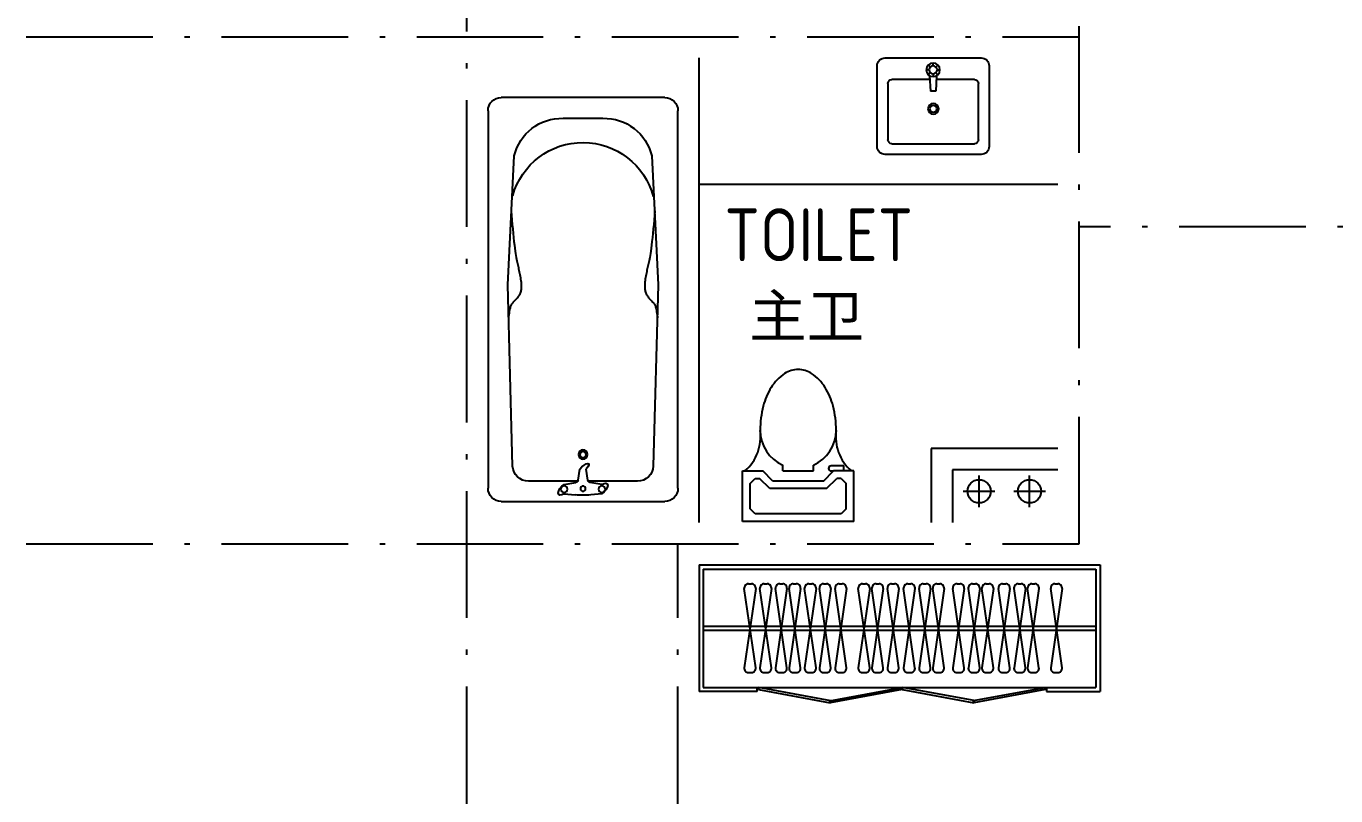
# Model space of a CAD drawing. Extents: x 3694 to 117786, y 20013 to 108631.
# Drawn here: x 18292 to 24496, y 85310 to 88954 of the extents above; entities that cross this region are included whole.
import ezdxf

# ---------------------------------------------------------------- set-up
doc = ezdxf.new("R2010")
doc.units = 0
doc.header["$LTSCALE"] = 1000
doc.header["$MEASUREMENT"] = 0
doc.linetypes.add('ACAD_ISO04W100', pattern=[30, 24, -3, 0, -3])
doc.linetypes.add('ACAD_ISO10W100', pattern=[18.5, 12, -3, 0.5, -3])
for name, color, linetype in [('DOTE', 1, 'ACAD_ISO04W100'), ('PUB_TEXT', 7, 'Continuous'), ('家具', 253, 'Continuous')]:
    doc.layers.add(name, color=color, linetype=linetype)
doc.styles.get("Standard").update_dxf_attribs({"font": 'gbenor.shx', "bigfont": 'gbcbig.shx'})

# ---------------------------------------------------------------- blocks, each defined once
blk = doc.blocks.new('A-Toilet-5')
for p, q in [((-72.0000000001678, 239.9999999998599), (-72.00000000008595, 267.027264000028)), ((-72.0000000001678, 239.9999999998599), (-72.00000000008595, 267.027264000028)), ((71.99999999993452, 240.0000000000932), (71.99999999978331, 267.027264000028)), ((71.99999999993452, 240.0000000000932), (71.99999999978331, 267.027264000028)), ((215.999999999804, 264.0000000001492), (155.9999999998972, 264.0000000000318)), ((215.999999999804, 264.0000000001492), (155.9999999998972, 264.0000000000318)), ((215.999999999804, 240.0000000000932), (215.999999999804, 264.0000000001492)), ((215.999999999804, 240.0000000000932), (215.999999999804, 264.0000000001492)), ((-263.9999999999156, 0), (-264.0000000001485, 239.9999999998599)), ((-264.0000000001485, 239.9999999998599), (-168.0000000001583, 239.9999999998599)), ((-263.9999999999156, 0), (-264.0000000001485, 239.9999999998599)), ((-264.0000000001485, 239.9999999998599), (-168.0000000001583, 239.9999999998599)), ((-228.0000000001812, 179.9999999998372), (-204.0000000001251, 203.9999999998927)), ((-228.0000000001812, 179.9999999998372), (-204.0000000001251, 203.9999999998927)), ((-204.0000000001251, 203.9999999998927), (-182.9116800001075, 203.9999999998677)), ((-204.0000000001251, 203.9999999998927), (-182.9116800001075, 203.9999999998677)), ((-134.9116799999958, 155.9999999999891), (-182.9116800001075, 203.9999999998677)), ((-134.9116799999958, 155.9999999999891), (-182.9116800001075, 203.9999999998677)), ((-120.0000000000462, 191.9999999999814), (-168.0000000001583, 239.9999999998599)), ((-120.0000000000462, 191.9999999999814), (-168.0000000001583, 239.9999999998599)), ((119.9999999998136, 191.9999999999814), (-120.0000000000462, 191.9999999999814)), ((119.9999999998136, 191.9999999999814), (-120.0000000000462, 191.9999999999814)), ((-72.0000000001678, 239.9999999998599), (71.99999999993452, 240.0000000000932)), ((-72.0000000001678, 239.9999999998599), (71.99999999993452, 240.0000000000932)), ((119.9999999998136, 191.9999999999814), (167.999999999925, 240.0000000000928)), ((119.9999999998136, 191.9999999999814), (167.999999999925, 240.0000000000928)), ((134.9116799999956, 156.0000000000387), (182.9116799998742, 204.0000000001505)), ((134.9116799999956, 156.0000000000387), (182.9116799998742, 204.0000000001505)), ((155.9999999998972, 239.9999999999768), (167.999999999925, 240.0000000000928)), ((155.9999999998972, 239.9999999999768), (167.999999999925, 240.0000000000928)), ((263.9999999999159, 240.0000000000932), (167.999999999925, 240.0000000000928)), ((263.9999999999159, 240.0000000000932), (167.999999999925, 240.0000000000928)), ((203.9999999998927, 204.0000000001255), (182.9116799998742, 204.0000000001505)), ((203.9999999998927, 204.0000000001255), (182.9116799998742, 204.0000000001505)), ((203.9999999998927, 204.0000000001255), (227.9999999999486, 180.00000000007)), ((203.9999999998927, 204.0000000001255), (227.9999999999486, 180.00000000007)), ((263.9999999999159, 0), (263.9999999999159, 240.0000000000932)), ((263.9999999999159, 0), (263.9999999999159, 240.0000000000932)), ((-227.9999999999484, 60.00000000002319), (-228.0000000001812, 179.9999999998372)), ((-227.9999999999484, 60.00000000002319), (-228.0000000001812, 179.9999999998372)), ((134.9116799999956, 156.0000000000387), (-134.9116799999958, 155.9999999999891)), ((134.9116799999956, 156.0000000000387), (-134.9116799999958, 155.9999999999891)), ((227.9999999999486, 60.00000000002365), (227.9999999999486, 180.00000000007)), ((227.9999999999486, 60.00000000002365), (227.9999999999486, 180.00000000007)), ((263.9999999999159, 0), (-263.9999999999156, 0)), ((263.9999999999159, 0), (-263.9999999999156, 0)), ((-204.0000000001253, 35.99999999996726), (-227.9999999999484, 60.00000000002319)), ((-204.0000000001253, 35.99999999996726), (-227.9999999999484, 60.00000000002319)), ((203.9999999998927, 36.00000000020009), (-204.0000000001253, 35.99999999996726)), ((203.9999999998927, 36.00000000020009), (-204.0000000001253, 35.99999999996726)), ((227.9999999999486, 60.00000000002365), (203.9999999998927, 36.00000000020009)), ((227.9999999999486, 60.00000000002365), (203.9999999998927, 36.00000000020009))]:
    blk.add_line(p, q)
for centre, radius, start, end in [((54.59077098780472, 521.9778579649474), 214.4698364093337, 123.5341247057492, 147.9945852646142), ((54.59077098780472, 521.9778579649474), 214.4698364093337, 123.5341247057492, 147.9945852646142), ((9.43101845223282e-05, 604.3485315748685), 115.651468425179, 90.0000467229895, 123.5340677565464), ((9.43101845223282e-05, 604.3485315748685), 115.651468425179, 90.0000467229895, 123.5340677565464), ((-9.431080934518832e-05, 604.3485315749335), 115.6514684251788, 56.46593224317172, 89.99995327646337), ((-9.431080934518832e-05, 604.3485315749335), 115.6514684251788, 56.46593224317172, 89.99995327646337), ((-54.59077098842295, 521.9778579649865), 214.4698364093327, 32.00541473492314, 56.4658752943556), ((-54.59077098842295, 521.9778579649865), 214.4698364093327, 32.00541473492314, 56.4658752943556), ((141.5168301910912, 467.6491453361082), 316.9771472924226, 147.9946068594875, 165.4857422360566), ((141.5168301910912, 467.6491453361082), 316.9771472924226, 147.9946068594875, 165.4857422360566), ((-141.5168301915592, 467.6491453360841), 316.9771472924292, 14.5142577639434, 32.00539313961632), ((-141.5168301915592, 467.6491453360841), 316.9771472924292, 14.5142577639434, 32.00539313961632), ((279.2218963732912, 431.9996938831414), 459.2218963735938, 165.4857496732994, 179.9999618066308), ((279.2218963732912, 431.9996938831414), 459.2218963735938, 165.4857496732994, 179.9999618066308), ((-279.2218963738278, 431.9996938827753), 459.2218963735888, 3.819331706268263e-05, 14.51425032686178), ((-279.2218963738278, 431.9996938827753), 459.2218963735888, 3.819331706268263e-05, 14.51425032686178), ((-393.8823600002088, 402.7058879999145), 215.8791359999999, 311.0889930007066, 7.798917000136282), ((-393.8823600002088, 402.7058879999145), 215.8791359999999, 311.0889930007066, 7.798917000136282), ((-2.330580173293129e-10, 432.0000000000737), 180, 179.9999999999739, 246.4218219997043), ((-2.330580173293129e-10, 432.0000000000737), 180, 179.9999999999739, 246.4218219997043), ((-2.330580173293129e-10, 432.0000000000737), 180, 293.5781779992111, 359.999999999974), ((-2.330580173293129e-10, 432.0000000000737), 180, 293.5781779992111, 359.999999999974), ((393.8823599997318, 402.7058880003065), 215.8791359999999, 172.201082999943, 228.9110069995605), ((393.8823599997318, 402.7058880003065), 215.8791359999999, 172.201082999943, 228.9110069995605), ((155.9999999997804, 252.000000000005), 12, 90.0000000005602, 270.0000000005602), ((155.9999999997804, 252.000000000005), 12, 90.0000000005602, 270.0000000005602)]:
    blk.add_arc(centre, radius, start, end)
blk = doc.blocks.new('A$C18D436A6')
at = {"layer": '家具'}
for p, q in [((1644.444882086886, 800.0002314753365), (55.55599353488651, 800.0002327978727)), ((0.0004379379388410598, 744.4446772940573), (0.0004373605188447982, 55.55578846967546)), ((1700.000437013281, 55.55578705400694), (1700.000437590701, 744.4446758783888)), ((245.848618632881, 689.4220369620016), (788.999168364302, 716.6668988575693)), ((477.3426552933233, 703.1434255038621), (495.9561486946186, 701.4082861271454)), ((495.9561486946186, 701.4082861271454), (515.0515733391221, 699.618609719153)), ((515.0515733391221, 699.618609719153), (534.2971512009681, 697.7956424346194)), ((534.2971512009681, 697.7956424346194), (553.3611042544362, 695.9606304281042)), ((553.3611042544362, 695.9606304281042), (571.9116544739518, 694.1348198538763)), ((571.9116544739518, 694.1348198538763), (589.6170238335617, 692.3394568666117)), ((589.6170238335617, 692.3394568666117), (606.1454343078658, 690.5957876205212)), ((606.1454343078658, 690.5957876205212), (621.165107871173, 688.9250582706882)), ((621.165107871173, 688.9250582706882), (634.4337173341482, 687.3425465468899)), ((634.4337173341482, 687.3425465468899), (646.0667388549773, 685.8396564807626)), ((646.0667388549773, 685.8396564807626), (656.2690994279401, 684.4018236805568)), ((656.2690994279401, 684.4018236805568), (665.2457260473457, 683.0144837527187)), ((665.2457260473457, 683.0144837527187), (673.2015457079106, 681.6630723055569)), ((673.2015457079106, 681.6630723055569), (680.3414854039147, 680.3330249457504)), ((680.3414854039147, 680.3330249457504), (686.8704721298709, 679.0097772813751)), ((686.8704721298709, 679.0097772813751), (692.9934328802628, 677.6787649194594)), ((692.9934328802628, 677.6787649194594), (698.889984779933, 676.3292464348488)), ((698.889984779933, 676.3292464348488), (704.6385054752755, 674.9657722687116)), ((704.6385054752755, 674.9657722687116), (710.292062743014, 673.5967158303829)), ((710.292062743014, 673.5967158303829), (715.9037243602215, 672.2304505282082)), ((715.9037243602215, 672.2304505282082), (721.526558103651, 670.8753497710568)), ((721.526558103651, 670.8753497710568), (727.2136317498225, 669.5397869678563)), ((727.2136317498225, 669.5397869678563), (733.0180130760127, 668.2321355269523)), ((733.0180130760127, 668.2321355269523), (738.992769858567, 666.9607688572723)), ((738.992769858567, 666.9607688572723), (745.1695565884584, 665.7359211359872)), ((745.1695565884584, 665.7359211359872), (751.4943746114441, 664.5752696122508)), ((751.4943746114441, 664.5752696122508), (757.8918119875598, 663.4983523043338)), ((757.8918119875598, 663.4983523043338), (764.286456776259, 662.5247072305065)), ((764.286456776259, 662.5247072305065), (770.602897037752, 661.6738724078168)), ((788.999168364302, 716.6668988575693), (1551.577263354877, 696.1902439747355)), ((811.5971495950944, 661.2840330029139), (815.5106509302277, 662.1637078503845)), ((815.5106509302277, 662.1637078503845), (819.2621559034742, 663.261092222936)), ((819.2621559034742, 663.261092222936), (822.887973836041, 664.5789773205761)), ((822.887973836041, 664.5789773205761), (826.4174315145647, 666.1155024283798)), ((826.4174315145647, 666.1155024283798), (829.8519255881838, 667.8501991711091)), ((829.8519255881838, 667.8501991711091), (833.1858701712335, 669.7579472591169)), ((833.1858701712335, 669.7579472591169), (836.4136793786311, 671.81362640101)), ((836.4136793786311, 671.81362640101), (839.5297673247405, 673.9921163070248)), ((839.5297673247405, 673.9921163070248), (842.5285481242754, 676.2682966866996)), ((842.5285481242754, 676.2682966866996), (845.4044358917745, 678.6170472493977)), ((845.4044358917745, 678.6170472493977), (848.1518447421549, 681.013247705414)), ((848.1518447421549, 681.013247705414), (850.7698437976942, 683.4317777419928)), ((850.7698437976942, 683.4317777419928), (853.2761222141271, 685.8475169630838)), ((853.2761222141271, 685.8475169630838), (855.6930241542868, 688.2353449494694)), ((855.6930241542868, 688.2353449494694), (858.0428937820252, 690.5701412829803)), ((858.0428937820252, 690.5701412829803), (860.348075260612, 692.8267855452141)), ((860.348075260612, 692.8267855452141), (862.6309127534914, 694.9801573174773)), ((862.6309127534914, 694.9801573174773), (864.9137504237297, 697.0051361815422)), ((864.9137504237297, 697.0051361815422), (867.2189324351493, 698.8766017186572)), ((867.2189324351493, 698.8766017186572), (869.5806839418656, 700.5771103539155)), ((869.5806839418656, 700.5771103539155), (872.0807540624519, 702.1199258868583)), ((872.0807540624519, 702.1199258868583), (874.8127729065018, 703.5259889595327)), ((874.8127729065018, 703.5259889595327), (877.870370583667, 704.8162402148591)), ((877.870370583667, 704.8162402148591), (881.3471772031335, 706.0116202948266)), ((881.3471772031335, 706.0116202948266), (885.3368228747277, 707.133069842821)), ((885.3368228747277, 707.133069842821), (889.9329377080721, 708.2015295008896)), ((889.9329377080721, 708.2015295008896), (895.2291518123529, 709.2379399120109)), ((895.2291518123529, 709.2379399120109), (901.2731047506968, 710.2584452512674)), ((901.2731047506968, 710.2584452512674), (907.928473898879, 711.2600038271048)), ((907.928473898879, 711.2600038271048), (915.0129460862081, 712.2347774803638)), ((915.0129460862081, 712.2347774803638), (922.344208141556, 713.1749280526419)), ((922.344208141556, 713.1749280526419), (927.2604211521975, 713.7716543729766)), ((770.602897037752, 661.6738724078168), (776.7657208315213, 660.9653858550009)), ((776.7657208315213, 660.9653858550009), (782.6995162175444, 660.4187855895143)), ((782.6995162175444, 660.4187855895143), (788.3288712556823, 660.0536096296855)), ((788.3288712556823, 660.0536096296855), (793.5969942156808, 659.8866048567579)), ((793.5969942156808, 659.8866048567579), (798.5215742084547, 659.9233536073007)), ((798.5215742084547, 659.9233536073007), (803.1389205554442, 660.166647081438)), ((803.1389205554442, 660.166647081438), (807.4853425772453, 660.6192764802254)), ((807.4853425772453, 660.6192764802254), (811.5971495950944, 661.2840330029139)), ((1614.673634103528, 629.6192485023639), (1614.673633929662, 422.1750265867449)), ((87.32071103522321, 315.9351472383714), (87.32071117614396, 484.0653183789691)), ((1628.518102197762, 479.2071320770774), (1619.567057859502, 429.5297319860547)), ((1667.537485132838, 479.2071320443647), (1672.133486898994, 432.9744332612609)), ((1610.225855145603, 420.5038359659957), (1564.589034452918, 413.8891204672982)), ((1610.225855111232, 379.4966271168669), (1564.589034429635, 386.1113426921074)), ((1614.673633892497, 377.825436488667), (1614.673633835366, 309.6822198764421)), ((1628.518102064962, 320.7933309751679), (1619.567057809996, 370.4707310812082)), ((1667.537485000066, 320.7933309424552), (1672.133486843697, 367.0260297178756)), ((1614.673633835366, 309.6822198764421), (1614.673633718601, 170.3812145730481)), ((788.9991678334482, 83.33356558351079), (245.8486181477201, 110.578428389621)), ((606.1454338207259, 109.4046771270805), (621.165107386827, 111.0754064517096)), ((621.165107386827, 111.0754064517096), (634.4337168524507, 112.6579181532725)), ((634.4337168524507, 112.6579181532725), (646.0667383757827, 114.1608081999584)), ((646.0667383757827, 114.1608081999584), (656.2690989511611, 115.5986409829929)), ((656.2690989511611, 115.5986409829929), (665.245725572895, 116.9859808958136)), ((665.245725572895, 116.9859808958136), (673.20154523573, 118.3373923296458)), ((673.20154523573, 118.3373923296458), (680.3414849339752, 119.6674396774615)), ((680.3414849339752, 119.6674396774615), (686.8704716621432, 120.9906873308937)), ((686.8704716621432, 120.9906873308937), (692.9934324147762, 122.3216996825067)), ((692.9934324147762, 122.3216996825067), (698.8899843167164, 123.6712181572802)), ((698.8899843167164, 123.6712181572802), (704.638505014329, 125.0346923137549)), ((704.638505014329, 125.0346923137549), (710.2920622843667, 126.403748742654)), ((710.2920622843667, 126.403748742654), (715.9037239038735, 127.7700140353991)), ((715.9037239038735, 127.7700140353991), (721.5265576495731, 129.1251147831208)), ((721.5265576495731, 129.1251147831208), (727.2136312979565, 130.4606775768334)), ((727.2136312979565, 130.4606775768334), (733.0180126263585, 131.7683290079585)), ((733.0180126263585, 131.7683290079585), (738.9927694110374, 133.0396956676268)), ((738.9927694110374, 133.0396956676268), (745.169556142966, 134.264543378551)), ((745.169556142966, 134.264543378551), (751.4943741679017, 135.4251948916935)), ((751.4943741679017, 135.4251948916935), (757.8918115458218, 136.5021121889004)), ((757.8918115458218, 136.5021121889004), (764.2864563361509, 137.4757572520175)), ((764.2864563361509, 137.4757572520175), (770.602896599099, 138.3265920641134)), ((770.602896599099, 138.3265920641134), (776.7657203940325, 139.0350786065683)), ((776.7657203940325, 139.0350786065683), (782.6995157809579, 139.5816788621014)), ((782.6995157809579, 139.5816788621014), (788.3288708197069, 139.9468548125005)), ((788.3288708197069, 139.9468548125005), (793.5969937799964, 140.1138595766388)), ((793.5969937799964, 140.1138595766388), (798.5215737727412, 140.0771108177723)), ((798.5215737727412, 140.0771108177723), (803.1389201192942, 139.8338173359516)), ((803.1389201192942, 139.8338173359516), (807.4853421403386, 139.3811879298883)), ((807.4853421403386, 139.3811879298883), (811.5971491570817, 138.716431400273)), ((811.5971491570817, 138.716431400273), (815.5106504907599, 137.8367565462831)), ((815.5106504907599, 137.8367565462831), (819.2621554621437, 136.7393721674453)), ((819.2621554621437, 136.7393721674453), (822.8879733925278, 135.4214870636933)), ((822.8879733925278, 135.4214870636933), (826.4174310684612, 133.8849619499524)), ((826.4174310684612, 133.8849619499524), (829.8519251391699, 132.1502652010531)), ((829.8519251391699, 132.1502652010531), (833.1858697190182, 130.2425171078648)), ((833.1858697190182, 130.2425171078648), (836.4136789229815, 128.1868379605585)), ((836.4136789229815, 128.1868379605585), (839.5297668654239, 126.0083480493049)), ((839.5297668654239, 126.0083480493049), (842.5285476611461, 123.7321676646243)), ((842.5285476611461, 123.7321676646243), (845.4044354246871, 121.3834170970949)), ((845.4044354246871, 121.3834170970949), (848.1518442710803, 118.9872166364803)), ((848.1518442710803, 118.9872166364803), (850.7698433225451, 116.5686865955358)), ((850.7698433225451, 116.5686865955358), (853.2761217349325, 114.152947370254)), ((853.2761217349325, 114.152947370254), (855.6930236710759, 111.7651193797938)), ((855.6930236710759, 111.7651193797938), (858.0428932949144, 109.430323042383)), ((477.3426547853451, 96.85703945963178), (495.9561481895507, 98.59217880520737)), ((495.9561481895507, 98.59217880520737), (515.0515728368482, 100.3818551811273)), ((515.0515728368482, 100.3818551811273), (534.2971507017501, 102.2048224334721)), ((534.2971507017501, 102.2048224334721), (553.3611037583032, 104.0398344080313)), ((553.3611037583032, 104.0398344080313), (571.9116539808456, 105.8656449511182)), ((571.9116539808456, 105.8656449511182), (589.6170233434823, 107.6610079086968)), ((589.6170233434823, 107.6610079086968), (606.1454338207259, 109.4046771270805)), ((1551.577262858336, 103.810219206498), (788.9991678334482, 83.33356558351079)), ((858.0428932949144, 109.430323042383), (860.3480747697176, 107.1736787762493)), ((860.3480747697176, 107.1736787762493), (862.6309122589882, 105.0203070001444)), ((862.6309122589882, 105.0203070001444), (864.9137499258213, 102.9953281322378)), ((864.9137499258213, 102.9953281322378), (867.2189319341269, 101.1238625912811)), ((867.2189319341269, 101.1238625912811), (869.580683437991, 99.42335395206464)), ((869.580683437991, 99.42335395206464), (872.080753555987, 97.88053841493092)), ((872.080753555987, 97.88053841493092), (874.8127723976795, 96.47447533765808)), ((874.8127723976795, 96.47447533765808), (877.870370072691, 95.18422407726757)), ((877.870370072691, 95.18422407726757), (881.3471766901494, 93.98884399142116)), ((881.3471766901494, 93.98884399142116), (885.3368223598809, 92.86739443673287)), ((885.3368223598809, 92.86739443673287), (889.9329371914209, 91.79893477098085)), ((889.9329371914209, 91.79893477098085), (895.2291512939555, 90.76252435101196)), ((895.2291512939555, 90.76252435101196), (901.2731042305822, 89.74201900156913)), ((901.2731042305822, 89.74201900156913), (907.9284733771055, 88.74046041461406)), ((907.9284733771055, 88.74046041461406), (915.0129455627757, 87.76568674942246)), ((915.0129455627757, 87.76568674942246), (922.344207616552, 86.82553616492078)), ((922.344207616552, 86.82553616492078), (929.739946367481, 85.92784682073398)), ((55.55599286433426, 0.0002328727277927101), (1644.444881416333, 0.0002315501915290952))]:
    blk.add_line(p, q, dxfattribs=at)
at = {"layer": '家具', "extrusion": (0, 0, -1)}
for centre, major_axis, ratio, start_param, end_param in [((55.55599348832038, 744.4446772474912), (-39.28371006227098, 39.28371006227098), 0.9999999999994778, 5.497787144620067, 7.068583471415486), ((1644.444882040319, 744.4446759249549), (-39.28371006226502, 39.28371006226502), 0.9999999999997814, 0.7853981642357477, 2.356194491030426), ((293.2457623492519, 488.9659235622385), (145.6522272946932, 145.6522272946932), 0.9999999999999862, 3.903197304128087, 5.265604840742148), ((496.4159294588608, 399.6415296366904), (217.0536411094407, 217.0536411094408), 0.9999999999997439, 2.629136996141, 5.235341004805846), ((1548.006967442983, 629.6192485583015), (47.14045207479951, 47.14045207479951), 0.9999999999999537, -0.7318180919007446, 0.7853981642365349), ((1648.0277936653, 479.2071320606628), (-22.55088689057258, 22.5508869284921), 0.4797807223329117, -1.123454583453833, 2.01813807013596), ((1648.0277936653, 479.2071320607211), (9.867064129426206, 9.867064129426206), 0.9999999999945348, 0.7853981642386234, 7.06858347141821), ((1502.502222893527, 400.0002316317405), (13.79543513561699, 13.79543513561699), 0.9999999999997152, 0.7853981642359611, 7.068583471415547), ((1502.502222893527, 400.0002316317405), (-9.081389928162576, 9.081389928162574), 0.9999999999958521, 2.356194491028735, 8.63937979820832), ((1564.589034441276, 400.0002315797028), (-23.89630497171203, 23.89630501177135), 0.3037150834347397, 4.417527347099096, 7.559120000688889), ((1608.632037481759, 431.5000414641108), (-7.856742012476592, 7.856742012476592), 0.9999999999945919, 2.534465096050106, 3.783050698483864), ((1646.359016778035, 400.0002315111342), (7.759932263823002, 7.759932263823003), 0.9999999999911326, 0.7853981642399206, 7.068583471419506), ((1340.435110167542, 400.0002317675971), (235.7022603737609, 235.7022603737609), 0.9999999999997922, 0.686313506762859, 0.8844828217088168), ((1608.632037428964, 368.5004216214875), (-7.856742012473672, 7.856742012473672), 0.9999999999975153, 0.9293382835800755, 2.177923886013026), ((1648.027793532528, 320.7933309588116), (9.867064129429897, 9.867064129429904), 0.9999999999958726, 0.7853981642379546, 7.068583471417541), ((293.2457622001239, 311.0345417099306), (145.6522272947103, 145.6522272947103), 0.9999999999997218, 2.588376794908545, 3.95078433152274), ((1648.027793532528, 320.7933309588116), (-22.55088689067822, 22.55088692839276), 0.4797807223324714, 2.018138070139147, 5.15973072372894), ((1548.006967058056, 170.3812146288692), (-47.14045207479192, 47.14045207479191), 0.9999999999985999, 2.356194491029835, 3.873410747167776), ((55.55599291090039, 55.55578842310933), (-39.28371006226502, 39.28371006226502), 0.9999999999997814, 3.926990817825541, 5.497787144620219), ((1644.4448814629, 55.55578710057307), (-39.28371006228554, 39.28371006228554), 0.9999999999987369, 2.356194491029904, 3.926990817826063)]:
    blk.add_ellipse(centre, major_axis=major_axis, ratio=ratio, start_param=start_param, end_param=end_param, dxfattribs=at)
blk = doc.blocks.new('dfdsf')
at = {"layer": '家具'}
for p, q in [((-6118.831913608177, -27345.44864588381), (-6118.831913608177, -27726.44864588381)), ((-5626.473608758264, -27307.3486458838), (-6080.731913608171, -27307.3486458838)), ((-5588.373608758258, -27726.44864588381), (-5588.373608758258, -27345.44864588381)), ((-6080.731913608171, -27764.54864588381), (-5626.473608758264, -27764.54864588381))]:
    blk.add_line(p, q, dxfattribs=at)
at = {"layer": '家具', "color": 8}
for p, q in [((-5866.874092104343, -27350.63551101041), (-5876.377111874863, -27341.09683283082)), ((-5853.602761183218, -27345.15289837577), (-5853.602761183218, -27331.68836102118)), ((-5831.109767354174, -27340.81993622227), (-5840.495539516, -27350.4740051664)), ((-6048.981913608171, -27408.94864588381), (-5869.201593039608, -27408.94864588381)), ((-5872.406503072321, -27363.95664026488), (-5885.871040426886, -27363.95664026488)), ((-5866.710719794231, -27377.43855889999), (-5876.096491956057, -27387.09262784412)), ((-5870.084983734348, -27391.69791249819), (-5866.302761183229, -27465.55664026488)), ((-5853.602761183218, -27382.76038215398), (-5853.602761183218, -27396.22491950855)), ((-5837.120538632058, -27391.69791249819), (-5840.902761183206, -27465.55664026488)), ((-5830.828410491573, -27386.81644769893), (-5840.331430262093, -27377.27776951935)), ((-5838.003929326798, -27408.94864588381), (-5658.223608758264, -27408.94864588381)), ((-5834.799019294114, -27363.95664026488), (-5821.334481939521, -27363.95664026488)), ((-6068.03191360816, -27694.69864588381), (-6068.03191360816, -27427.9986458838)), ((-5866.302761183229, -27465.55664026488), (-5840.902761183206, -27465.55664026488)), ((-5639.173608758247, -27427.9986458838), (-5639.173608758247, -27694.69864588381)), ((-5658.223608758264, -27713.7486458838), (-6048.981913608171, -27713.7486458838))]:
    blk.add_line(p, q, dxfattribs=at)
for centre, radius in [((-5853.602761183218, -27363.95664026488), 32.26827924368117), ((-5853.602761183218, -27363.95664026488), 18.80374188911082), ((-5854.571620082796, -27548.64864588382), 25.4), ((-5854.571620082796, -27548.64864588382), 15.95985148249019)]:
    blk.add_circle(centre, radius, dxfattribs=at)
at = {"layer": '家具'}
for centre, start, end in [((-6080.731913608171, -27345.44864588381), 90, 180), ((-5626.473608758264, -27345.44864588381), 0, 90), ((-6080.731913608171, -27726.44864588381), 180, 270), ((-5626.473608758264, -27726.44864588381), 270, 0)]:
    blk.add_arc(centre, 38.09999999999999, start, end, dxfattribs=at)
at = {"layer": '家具', "color": 8}
for centre, start, end in [((-6048.981913608171, -27427.9986458838), 90, 180), ((-5658.223608758264, -27427.9986458838), 0, 90), ((-6048.981913608171, -27694.69864588381), 180, 270), ((-5658.223608758264, -27694.69864588381), 270, 0)]:
    blk.add_arc(centre, 19.05, start, end, dxfattribs=at)

msp = doc.modelspace()

# ---------------------------------------------------------------- linework, layer by layer
at = {"layer": 'DOTE', "linetype": 'ACAD_ISO10W100', "ltscale": 0.05}
for p, q in [((20379.76900769927, 78753.06835344239), (20379.76900769927, 99136.41061837031)), ((23279.76900769927, 86503.67220994263), (23279.76900769927, 90703.67220994263)), ((18291.92154191592, 88903.67220994263), (23279.76900769927, 88903.67220994263)), ((43779.76900769927, 88003.67220994263), (23279.76900769927, 88003.67220994263)), ((18291.92154191592, 86503.67220994263), (23279.76900769927, 86503.67220994263)), ((21379.76900769927, 78753.06835344239), (21379.76900769927, 86503.67220994263))]:
    msp.add_line(p, q, dxfattribs=at)
at = {"layer": '家具'}
for p, q in [((21479.80860923388, 86603.6642427276), (21479.80860532232, 88803.67321585296)), ((23179.82127244555, 88203.67057436882), (21479.80860678264, 88203.6642425227)), ((22579.86235779681, 86953.66304699137), (22579.86232177325, 86603.6631087455)), ((23179.86235779681, 86953.66304699137), (22579.86235779681, 86953.66304699137)), ((22679.86234750383, 86853.66304699137), (22679.86232177325, 86603.66309845253)), ((23179.86235779681, 86853.66304699137), (22679.86234750383, 86853.66304699137)), ((22806.61177601822, 86676.68525124891), (22806.61177601822, 86826.68525124891)), ((23045.36126951285, 86676.68525124891), (23045.36126951285, 86826.68525124891)), ((22731.61177601822, 86751.68525124891), (22881.61177601822, 86751.68525124891)), ((22970.36126951285, 86751.68525124891), (23120.36126951285, 86751.68525124891)), ((21479.76900769927, 86403.67162078051), (23379.769007703, 86403.67220994635)), ((21479.76900769927, 86403.67162078051), (21479.76900769555, 85803.67162078424)), ((21499.76900769927, 86383.67162078051), (23359.769007703, 86383.67220994635)), ((21499.76900769927, 86383.67162078051), (21499.76900769555, 85823.67162078424)), ((23359.769007703, 86383.67220994635), (23359.769007703, 85823.67220994635)), ((23379.769007703, 86403.67220994635), (23379.769007703, 85823.67220994635)), ((21713.79862783261, 86313.67162081777), (21728.11130529799, 86313.67162081777)), ((21788.15772497439, 86313.67162081777), (21802.47040243977, 86313.67162081777)), ((21861.74841634341, 86313.67162081777), (21876.06109381252, 86313.67162081777)), ((21926.14012307086, 86313.67162081777), (21940.45280053624, 86313.67162081777)), ((21999.73081443988, 86313.67162081777), (22014.04349190526, 86313.67162081777)), ((22069.5456180998, 86313.67162081777), (22083.85829556518, 86313.67162081777)), ((22143.9047152453, 86313.67162081777), (22158.21739271068, 86313.67162081777)), ((22253.94603584864, 86313.67162081777), (22268.25871331402, 86313.67162081777)), ((22318.33774257236, 86313.67162081777), (22332.65042003774, 86313.67162081777)), ((22391.92843394139, 86313.67162081777), (22406.24111141049, 86313.67162081777)), ((22468.54808693164, 86313.67162081777), (22482.86076439702, 86313.67162081777)), ((22542.13877830066, 86313.67162081404), (22556.45145576604, 86313.67162081404)), ((22606.53048502811, 86313.67162081404), (22620.84316249349, 86313.67162081404)), ((22701.79220877372, 86313.67162081404), (22716.1048862391, 86313.67162081404)), ((22775.38290014275, 86313.67162081404), (22789.69557760813, 86313.67162081404)), ((22839.7746068702, 86313.67162081404), (22854.08728433558, 86313.67162081404)), ((22918.08585710981, 86313.67162081404), (22932.39853457519, 86313.67162081404)), ((22991.67654847883, 86313.67162081404), (23005.98922594421, 86313.67162081404)), ((23056.06825520255, 86313.67162081404), (23070.38093266793, 86313.67162081404)), ((23165.45071312197, 86313.67162081404), (23179.76339058735, 86313.67162081404)), ((21747.93586331018, 85916.31489521815), (21693.97406982043, 86291.02834641738)), ((21747.93586331018, 86291.02834641738), (21693.9740698167, 85916.31489521815)), ((21822.29496045568, 85916.31489521815), (21768.3331669622, 86291.02834641738)), ((21822.29496045568, 86291.02834641738), (21768.3331669622, 85916.31489521815)), ((21895.8856518247, 85916.31489521815), (21841.92385833123, 86291.02834641738)), ((21895.8856518247, 86291.02834641738), (21841.92385833123, 85916.31489521815)), ((21960.27735854842, 85916.31489521815), (21906.31556505867, 86291.02834641738)), ((21960.27735855215, 86291.02834641366), (21906.31556505867, 85916.31489521815)), ((22033.86804991745, 85916.31489521815), (21979.9062564277, 86291.02834641366)), ((22033.86804992118, 86291.02834641366), (21979.9062564277, 85916.31489521815)), ((22103.68285357737, 85916.31489521815), (22049.72106008761, 86291.02834641366)), ((22103.68285358109, 86291.02834641366), (22049.72106008761, 85916.31489521815)), ((22178.04195072287, 85916.31489521815), (22124.08015722939, 86291.02834641366)), ((22178.04195072287, 86291.02834641366), (22124.08015722939, 85916.31489521815)), ((22288.08327132621, 85916.31489521815), (22234.12147783273, 86291.02834641366)), ((22288.08327132621, 86291.02834641366), (22234.12147783273, 85916.31489521815)), ((22352.47497805365, 85916.31489521815), (22298.51318456017, 86291.02834641366)), ((22352.47497805365, 86291.02834641366), (22298.51318456017, 85916.31489521815)), ((22426.06566942268, 85916.31489521815), (22372.1038759292, 86291.02834641366)), ((22426.06566942268, 86291.02834641366), (22372.1038759292, 85916.31489521815)), ((22502.6853224092, 85916.31489521815), (22448.72352891945, 86291.02834641366)), ((22502.6853224092, 86291.02834641366), (22448.72352891573, 85916.31489521815)), ((22576.27601377823, 85916.31489521815), (22522.31422028848, 86291.02834641366)), ((22576.27601378196, 86291.02834641366), (22522.31422028475, 85916.31489521815)), ((22640.66772050568, 85916.31489521815), (22586.7059270122, 86291.02834641366)), ((22640.66772050568, 86291.02834641366), (22586.7059270122, 85916.31489521815)), ((22735.92944425129, 85916.31489521815), (22681.96765076154, 86291.02834641366)), ((22735.92944425129, 86291.02834641366), (22681.96765076154, 85916.31489521815)), ((22809.52013562404, 85916.31489521815), (22755.55834213056, 86291.02834641366)), ((22809.52013562404, 86291.02834641366), (22755.55834212684, 85916.31489521815)), ((22873.91184234776, 85916.31489521815), (22819.95004885428, 86291.02834641366)), ((22873.91184234776, 86291.02834641366), (22819.95004885428, 85916.31489521815)), ((22952.22309258737, 85916.31489521815), (22898.26129909389, 86291.02834641366)), ((22952.22309258737, 86291.02834641366), (22898.26129909389, 85916.31489521815)), ((23025.8137839564, 85916.31489521815), (22971.85199046292, 86291.02834641366)), ((23025.8137839564, 86291.02834641366), (22971.85199046292, 85916.31489521815)), ((23090.20549068012, 85916.31489521815), (23036.24369719037, 86291.02834641366)), ((23090.20549068385, 86291.02834641366), (23036.24369719037, 85916.31489521815)), ((23199.58794859954, 85916.31489521815), (23145.62615510979, 86291.02834641366)), ((23199.58794859954, 86291.02834641366), (23145.62615510606, 85916.31489521815)), ((21499.76900769927, 86113.67162078051), (23359.769007703, 86113.67220994635)), ((21499.76900769927, 86093.67162078051), (23359.769007703, 86093.67220994635)), ((21713.79862783261, 85893.67162075444), (21728.11130529799, 85893.67162075444)), ((21788.15772497439, 85893.67162075444), (21802.47040243977, 85893.67162075444)), ((21861.74841634341, 85893.67162075444), (21876.06109380879, 85893.67162075444)), ((21926.14012307086, 85893.67162075444), (21940.45280053624, 85893.67162075444)), ((21999.73081443988, 85893.67162075444), (22014.04349190526, 85893.67162075071)), ((22069.5456180998, 85893.67162075071), (22083.85829556518, 85893.67162075071)), ((22143.9047152453, 85893.67162075071), (22158.21739271068, 85893.67162075071)), ((22253.94603584864, 85893.67162075071), (22268.25871331402, 85893.67162075071)), ((22318.33774257236, 85893.67162075071), (22332.65042003774, 85893.67162075071)), ((22391.92843394139, 85893.67162075071), (22406.24111140677, 85893.67162075071)), ((22468.54808693164, 85893.67162075071), (22482.86076439702, 85893.67162075071)), ((22542.13877830066, 85893.67162075071), (22556.45145576604, 85893.67162075071)), ((22606.53048502438, 85893.67162075071), (22620.84316248976, 85893.67162075071)), ((22701.79220877372, 85893.67162075071), (22716.1048862391, 85893.67162075071)), ((22775.38290014275, 85893.67162075071), (22789.69557760813, 85893.67162075071)), ((22839.77460686647, 85893.67162075071), (22854.08728433185, 85893.67162075071)), ((22918.08585710608, 85893.67162075071), (22932.39853457146, 85893.67162075071)), ((22991.67654847511, 85893.67162075071), (23005.98922594049, 85893.67162075071)), ((23056.06825520255, 85893.67162075071), (23070.38093266793, 85893.67162075071)), ((23165.45071312197, 85893.67162075071), (23179.76339058735, 85893.67162075071)), ((21499.76900769555, 85823.67162078051), (23359.769007703, 85823.67220994635)), ((21755.59525608056, 85803.67162078797), (21755.59525608056, 85823.67162078797)), ((23125.59525608429, 85823.67162078051), (23125.59525608429, 85803.67162078797)), ((23379.769007703, 85823.7662376891), (23379.769007703, 85803.67220995753)), ((21755.59525608056, 85803.67162078797), (21479.76900769555, 85803.67162078051)), ((23125.59525608429, 85803.67162078797), (23379.769007703, 85803.67220995753))]:
    msp.add_line(p, q, dxfattribs=at)
for points in [[(21761.61286092334, 85813.67162079914), (22101.61286089726, 85750.5693541485), (22103.43764816382, 85760.40145216315), (21763.43764818989, 85823.5037188138)], [(22441.61286086746, 85813.67162079542), (22101.61286089726, 85750.5693541485), (22099.78807362699, 85760.40145216315), (22439.78807360091, 85823.5037188138)], [(22441.61286087119, 85813.83952281057), (22781.61286084511, 85750.73725615992), (22783.43764811166, 85760.5693541783), (22443.43764813774, 85823.67162082894)], [(23121.61286081531, 85813.83952281057), (22781.61286084511, 85750.73725615992), (22779.78807357483, 85760.5693541783), (23119.78807354876, 85823.67162082894)]]:
    msp.add_lwpolyline(points, close=True, dxfattribs=at)
for centre in [(22806.61177601822, 86751.68525124891), (23045.36126951285, 86751.68525124891)]:
    msp.add_circle(centre, 55.00000000000001, dxfattribs=at)
for centre, start, end in [((21713.79862783261, 86293.67162081777), 90, 187.5946432557639), ((21728.11130529799, 86293.67162081777), 352.4053567442361, 90), ((21788.15772497439, 86293.67162081777), 90, 187.5946432557639), ((21802.47040243977, 86293.67162081777), 352.4053567442361, 90), ((21861.74841634341, 86293.67162081777), 90, 187.5946432557639), ((21876.06109381252, 86293.67162081777), 352.4053567442361, 90), ((21926.14012307086, 86293.67162081777), 90, 187.5946432557639), ((21940.45280053624, 86293.67162081777), 352.4053567442361, 90), ((21999.73081443988, 86293.67162081777), 90, 187.5946432557639), ((22014.04349190526, 86293.67162081777), 352.4053567442361, 90), ((22069.5456180998, 86293.67162081777), 90, 187.5946432557639), ((22083.85829556518, 86293.67162081777), 352.4053567442361, 90), ((22143.9047152453, 86293.67162081777), 90, 187.5946432557639), ((22158.21739271068, 86293.67162081777), 352.4053567442361, 90), ((22253.94603584864, 86293.67162081777), 90, 187.5946432557639), ((22268.25871331402, 86293.67162081777), 352.4053567442361, 90), ((22318.33774257236, 86293.67162081777), 90, 187.5946432557639), ((22332.65042003774, 86293.67162081777), 352.4053567442361, 90), ((22391.92843394139, 86293.67162081777), 90, 187.5946432557639), ((22406.24111141049, 86293.67162081777), 352.4053567442361, 90), ((22468.54808693164, 86293.67162081777), 90, 187.5946432557639), ((22482.86076439702, 86293.67162081777), 352.4053567442361, 90), ((22542.13877830066, 86293.67162081404), 90, 187.5946432557639), ((22556.45145576604, 86293.67162081404), 352.4053567442361, 90), ((22606.53048502811, 86293.67162081404), 90, 187.5946432557639), ((22620.84316249349, 86293.67162081404), 352.4053567442361, 90), ((22701.79220877372, 86293.67162081404), 90, 187.5946432557639), ((22716.1048862391, 86293.67162081404), 352.4053567442361, 90), ((22775.38290014275, 86293.67162081404), 90, 187.5946432557639), ((22789.69557760813, 86293.67162081404), 352.4053567442361, 90), ((22839.7746068702, 86293.67162081404), 90, 187.5946432557639), ((22854.08728433558, 86293.67162081404), 352.4053567442361, 90), ((22918.08585710981, 86293.67162081404), 90, 187.5946432557639), ((22932.39853457519, 86293.67162081404), 352.4053567442361, 90), ((22991.67654847883, 86293.67162081404), 90, 187.5946432557639), ((23005.98922594421, 86293.67162081404), 352.4053567442361, 90), ((23056.06825520255, 86293.67162081404), 90, 187.5946432557639), ((23070.38093266793, 86293.67162081404), 352.4053567442361, 90), ((23165.45071312197, 86293.67162081404), 90, 187.5946432557639), ((23179.76339058735, 86293.67162081404), 352.4053567442361, 90), ((21713.79862783261, 85913.67162075444), 172.4053567442361, 270), ((21728.11130529799, 85913.67162075444), 270, 7.594643255763875), ((21788.15772497439, 85913.67162075444), 172.4053567442361, 270), ((21802.47040243977, 85913.67162075444), 270, 7.594643255763875), ((21861.74841634341, 85913.67162075444), 172.4053567442361, 270), ((21876.06109380879, 85913.67162075444), 270, 7.594643255763875), ((21926.14012307086, 85913.67162075444), 172.4053567442361, 270), ((21940.45280053624, 85913.67162075444), 270, 7.594643255763875), ((21999.73081443988, 85913.67162075444), 172.4053567442361, 270), ((22014.04349190526, 85913.67162075071), 270, 7.594643255763875), ((22069.5456180998, 85913.67162075071), 172.4053567442361, 270), ((22083.85829556518, 85913.67162075071), 270, 7.594643255763875), ((22143.9047152453, 85913.67162075071), 172.4053567442361, 270), ((22158.21739271068, 85913.67162075071), 270, 7.594643255763875), ((22253.94603584864, 85913.67162075071), 172.4053567442361, 270), ((22268.25871331402, 85913.67162075071), 270, 7.594643255763875), ((22318.33774257236, 85913.67162075071), 172.4053567442361, 270), ((22332.65042003774, 85913.67162075071), 270, 7.594643255763875), ((22391.92843394139, 85913.67162075071), 172.4053567442361, 270), ((22406.24111140677, 85913.67162075071), 270, 7.594643255763875), ((22468.54808693164, 85913.67162075071), 172.4053567442361, 270), ((22482.86076439702, 85913.67162075071), 270, 7.594643255763875), ((22542.13877830066, 85913.67162075071), 172.4053567442361, 270), ((22556.45145576604, 85913.67162075071), 270, 7.594643255763875), ((22606.53048502438, 85913.67162075071), 172.4053567442361, 270), ((22620.84316248976, 85913.67162075071), 270, 7.594643255763875), ((22701.79220877372, 85913.67162075071), 172.4053567442361, 270), ((22716.1048862391, 85913.67162075071), 270, 7.594643255763875), ((22775.38290014275, 85913.67162075071), 172.4053567442361, 270), ((22789.69557760813, 85913.67162075071), 270, 7.594643255763875), ((22839.77460686647, 85913.67162075071), 172.4053567442361, 270), ((22854.08728433185, 85913.67162075071), 270, 7.594643255763875), ((22918.08585710608, 85913.67162075071), 172.4053567442361, 270), ((22932.39853457146, 85913.67162075071), 270, 7.594643255763875), ((22991.67654847511, 85913.67162075071), 172.4053567442361, 270), ((23005.98922594049, 85913.67162075071), 270, 7.594643255763875), ((23056.06825520255, 85913.67162075071), 172.4053567442361, 270), ((23070.38093266793, 85913.67162075071), 270, 7.594643255763875), ((23165.45071312197, 85913.67162075071), 172.4053567442361, 270), ((23179.76339058735, 85913.67162075071), 270, 7.594643255763875)]:
    msp.add_arc(centre, 20, start, end, dxfattribs=at)

# ---------------------------------------------------------------- block references
at = {"layer": '家具', "xscale": -1}
msp.add_blockref('dfdsf', (16734.96046402463, 116111.0218617375), dxfattribs=at)
at = {"layer": '家具', "xscale": 1.125, "yscale": 1.125, "zscale": 1.125000001459719, "rotation": 270.0000001897275}
msp.add_blockref('A$C18D436A6', (20479.80834305071, 88616.16372551201), dxfattribs=at)
at = {"layer": '家具'}
msp.add_blockref('A-Toilet-5', (21949.18468415149, 86608.32778081475), dxfattribs=at)

# ---------------------------------------------------------------- texts
at = {"layer": 'PUB_TEXT'}
msp.add_text('TOILET', height=250, dxfattribs=at).set_placement((21600.04610613891, 87841.32221656098))
at = {"layer": 'PUB_TEXT', "insert": (22262.35842914664, 87681.76148087336, 1.41431932393393e-09), "char_height": 200, "width": 3805.675589346036, "attachment_point": 3}
msp.add_mtext('{\\fSimSun|b0|i0|c134|p2;主卫}', dxfattribs=at)

doc.saveas('drawing.dxf')
